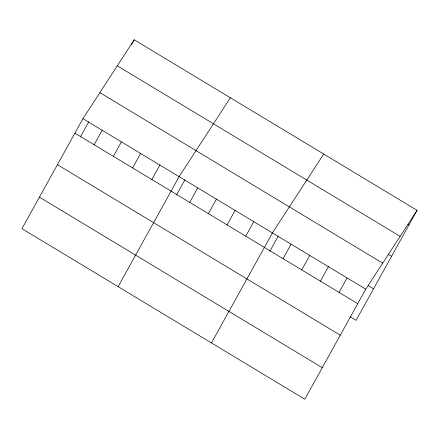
<?xml version="1.0" encoding="UTF-8"?>
<svg xmlns="http://www.w3.org/2000/svg" width="439" height="439" viewBox="0 0 439 439"><rect width="100%" height="100%" fill="white"/><g stroke="black" fill="none" stroke-linecap="round" stroke-linejoin="round"><path stroke-width="0.66" d="M82.933 118.667L21.95 228.681L304.792 399.21L365.769 289.197L417.05 210.319L134.208 39.79L82.933 118.667L365.769 289.197M80.348 136.957L88.76 121.779M131.321 45.003L134.208 39.79M94.138 144.744L102.166 130.262M113.372 156.339L121.394 141.857M132.605 167.934L140.628 153.452M151.839 179.529L159.862 165.053M118.118 286.662L179.096 176.648L230.376 97.771M176.516 194.938L184.929 179.76M189.736 202.384L197.764 187.903M208.404 213.639L216.432 199.158M227.073 224.894L235.101 210.413M245.741 236.149L253.764 221.668M211.455 342.936L272.432 232.922L323.713 154.045M269.853 251.212L278.266 236.034M283.073 258.659L291.101 244.177M301.741 269.914L309.769 255.432M320.41 281.169L328.438 266.687M339.078 292.423L347.106 277.942M417.05 210.319L356.067 320.333L350.234 316.815M407.858 224.099L409.022 224.801M117.29 65.817L400.127 236.352M388.049 254.219L391.55 256.327M99.851 92.634L382.693 263.17M368.294 285.641L373.545 288.807M74.904 133.149L357.747 303.678M57.427 164.674L340.269 335.204M39.422 197.155L322.264 367.684"/></g></svg>
